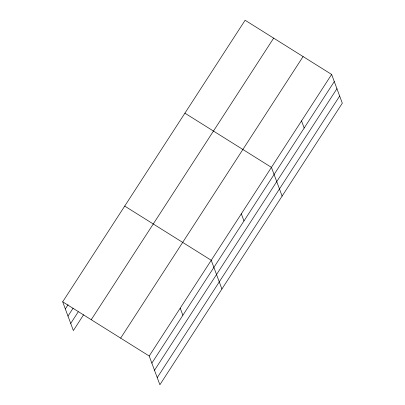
<?xml version="1.0" encoding="UTF-8"?>
<svg xmlns="http://www.w3.org/2000/svg" width="405" height="405" viewBox="0 0 405 405"><rect width="100%" height="100%" fill="white"/><g stroke="black" fill="none" stroke-linecap="round" stroke-linejoin="round"><path stroke-width="0.61" d="M62.684 301.826L245.111 20.25L331.634 74.444L342.316 103.174L159.889 384.75L149.207 356.02L62.684 301.826L73.366 330.556L83.592 314.776M65.332 308.949L68.06 304.742M67.984 316.082L73.097 308.19M70.718 323.428L78.216 311.855M91.236 319.712L273.664 38.131M120.655 338.134L303.082 56.558M149.207 356.02L331.634 74.444M151.855 363.143L334.282 81.567M154.507 370.271L336.935 88.695M157.241 377.617L339.663 96.041M184.908 113.172L271.431 167.361L282.118 196.091M124.71 206.089L211.233 260.283L221.915 289.013M301.533 120.903L304.18 128.026M241.329 213.825L243.982 220.943M180.22 308.149L182.868 315.272"/></g></svg>
